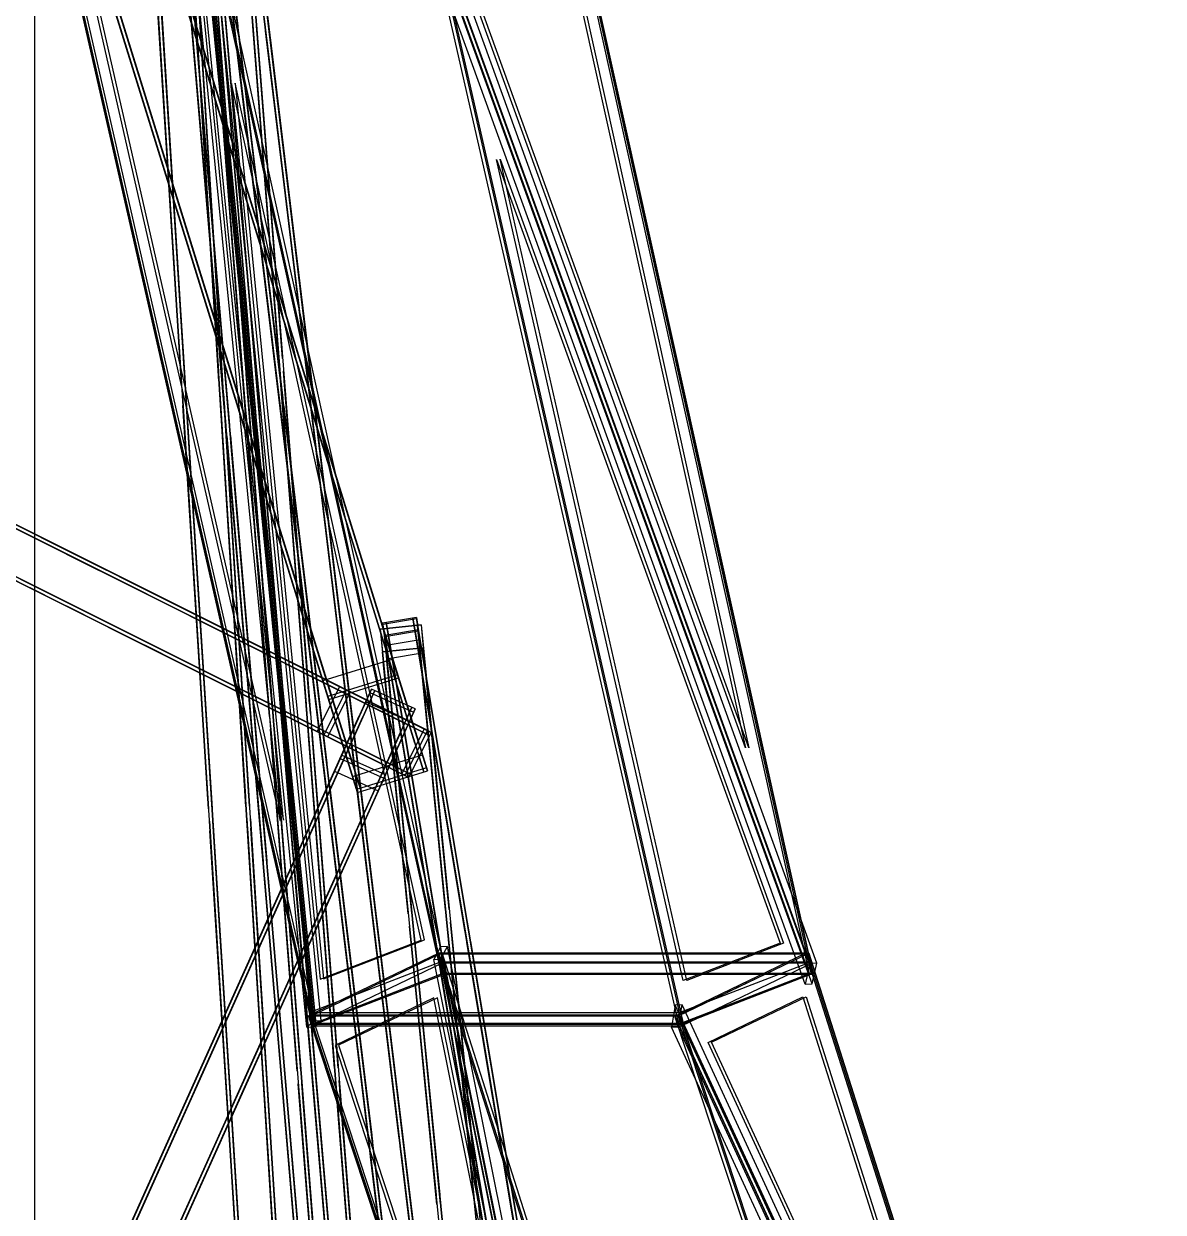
# Model space of a CAD drawing. Header units: millimetres. Extents: x -52000 to 48850, y -48850 to 51750.
# Drawn here: x 24851 to 29839, y -15294 to -10094 of the extents above; entities that cross this region are included whole.
import ezdxf

# ---------------------------------------------------------------- set-up
doc = ezdxf.new("R2010")
doc.units = ezdxf.units.MM
doc.layers.add('D-STR-BASE', color=7, linetype='Continuous', lineweight=25)
doc.layers.add('D-STR-STRC', color=7, linetype='Continuous', lineweight=25)

msp = doc.modelspace()

# ---------------------------------------------------------------- linework, layer by layer
at = {"layer": 'D-STR-BASE'}
msp.add_lwpolyline([(-24900, -22900), (24900, -22900), (24900, 22900), (-24900, 22900)], close=True, dxfattribs=at)
at = {"layer": 'D-STR-STRC'}
for points in [[(26602.5, -13366.7), (26472.5, -12947.9), (22375.1, 252.1), (22505.1, -166.7)], [(26617.8, -13362), (26487.8, -12943.2), (22390.4, 256.8), (22520.4, -162)], [(26312.2, -13456.8), (26182.2, -13038), (22084.8, 162), (22214.7, -256.8)], [(26327.5, -13452.1), (26197.5, -13033.3), (22100, 166.7), (22230, -252.1)], [(27041.5, -27131.1), (27039.9, -27112.5), (25085.2, -4241.5), (25086.8, -4260.1)], [(25086.9, -4249.1), (25086.9, -4249.1), (26505, -26583.5), (26505, -26583.5)], [(27057.4, -27129.7), (27055.8, -27111.1), (25101.1, -4240.2), (25102.7, -4258.8)], [(27175, -27119.7), (27173.4, -27101.1), (25218.7, -4230.1), (25220.3, -4248.7)], [(25234.6, -4239.8), (25234.6, -4239.8), (26652.7, -26574.2), (26652.7, -26574.2)], [(27190.9, -27118.3), (27189.3, -27099.7), (25234.7, -4228.7), (25236.3, -4247.4)], [(28070.4, -28020.5), (28066.1, -27984.6), (25709.1, -8463.9), (25713.4, -8499.8)], [(28086.3, -28018.6), (28081.9, -27982.7), (25725, -8461.9), (25729.3, -8497.9)], [(27937.4, -28036.6), (27933, -28000.7), (25576.1, -8479.9), (25580.4, -8515.8)], [(25578.9, -8494.7), (25578.9, -8494.7), (27041.6, -27121.2), (27041.6, -27121.2)], [(27953.2, -28034.7), (27948.9, -27998.8), (25591.9, -8478), (25596.3, -8513.9)], [(25726.5, -8483.1), (25726.5, -8483.1), (27189.2, -27109.6), (27189.2, -27109.6)], [(25772.5, -10106.7), (25769.8, -10084.3), (25592.5, -8615.8)], [(25788.4, -10104.8), (25785.7, -10082.4), (25608.4, -8613.9)], [(26113.9, -14470.8), (25613.3, -9408), (25012.7, -9628.9)], [(26129.2, -14470.2), (25628.7, -9407.5), (25028, -9628.3)], [(26113.9, -14470.8), (26684.8, -14249.9), (25613.3, -9408)], [(26129.2, -14470.2), (26700.1, -14249.3), (25628.6, -9407.5)], [(28289.5, -14250.5), (26617.4, -9629.6), (27218, -9408.7)], [(28304.8, -14249.9), (26632.7, -9628.9), (27233.3, -9408)], [(25973.2, -13579.8), (25580, -9603.5), (25108.2, -9777)], [(25988.5, -13579.2), (25595.3, -9602.9), (25123.6, -9776.4)], [(28009.8, -13262.7), (26744.5, -9766.1), (27199, -9599)], [(28025.1, -13262.1), (26759.8, -9765.5), (27214.3, -9598.4)], [(28289.5, -14250.4), (27718.6, -14471.3), (26617.4, -9629.5)], [(28304.8, -14249.9), (27733.9, -14470.8), (26632.7, -9628.9)], [(25895.8, -11090.1), (25576, -10059.7), (25471.4, -9722.7)], [(25896.4, -11091.9), (25791.8, -10755), (25472, -9724.5)], [(25911.1, -11085.3), (25591.3, -10054.9), (25486.7, -9717.9)], [(25911.7, -11087.2), (25807.1, -10750.2), (25487.2, -9719.8)], [(25605.5, -11180.2), (25285.6, -10149.8), (25181, -9812.8)], [(25606.1, -11182.1), (25501.5, -10845.1), (25181.6, -9814.7)], [(25620.8, -11175.5), (25300.9, -10145), (25196.3, -9808.1)], [(25621.4, -11177.3), (25516.8, -10840.3), (25196.9, -9809.9)], [(25427.2, -9861.2), (25427.2, -9861.2), (25539.2, -11625.6)], [(25443.2, -9860.2), (25443.2, -9860.2), (25555.2, -11624.6)], [(25590.9, -9850.8), (25590.9, -9850.8), (25702.9, -11615.2)], [(25606.8, -9849.8), (25606.8, -9849.8), (25718.9, -11614.2)], [(25429.8, -9903.1), (25541.9, -11667.5), (25541.9, -11667.5)], [(25445.8, -9902.1), (25557.8, -11666.5), (25557.8, -11666.5)], [(25593.5, -9892.7), (25705.5, -11657.1), (25705.5, -11657.1)], [(25609.5, -9891.7), (25721.5, -11656.1), (25721.5, -11656.1)], [(25866.5, -11809.7), (25711.1, -9991.3), (25710.1, -9979.7)], [(25882.5, -11808.4), (25727, -9990), (25726.1, -9978.4)], [(25733, -11821.1), (25577.6, -10002.7), (25576.6, -9991.1)], [(25735.6, -11851.9), (25734.6, -11840.3), (25579.2, -10021.9)], [(25748.9, -11819.8), (25593.5, -10001.4), (25592.5, -9989.8)], [(25751.6, -11850.6), (25750.6, -11838.9), (25595.2, -10020.5)], [(25869.1, -11840.5), (25868.2, -11828.9), (25712.7, -10010.5)], [(25885.1, -11839.1), (25884.1, -11827.5), (25728.7, -10009.1)], [(25687, -10075.6), (25687, -10075.6), (25801.3, -11531.1)], [(25703, -10074.3), (25703, -10074.3), (25817.3, -11529.8)], [(25850.5, -10062.7), (25850.5, -10062.7), (25964.8, -11518.2)], [(25866.5, -10061.5), (25866.5, -10061.5), (25980.8, -11517)], [(25690.3, -10117.4), (25804.6, -11572.9), (25804.6, -11572.9)], [(25706.2, -10116.2), (25820.5, -11571.7), (25820.5, -11571.7)], [(25981.3, -11703), (25795.4, -10163), (25792.7, -10140.6)], [(25853.8, -10104.6), (25968.1, -11560.1), (25968.1, -11560.1)], [(25869.7, -10103.3), (25984, -11558.8), (25984, -11558.8)], [(26098.5, -11688.8), (25912.5, -10148.8), (25909.8, -10126.4)], [(26114.4, -11686.9), (25928.4, -10146.9), (25925.7, -10124.5)], [(25965.4, -11704.9), (25779.5, -10164.9), (25776.8, -10142.5)], [(25968.9, -11733.5), (25966.2, -11711.1), (25780.3, -10171.1)], [(25984.8, -11731.5), (25982.1, -11709.1), (25796.1, -10169.1)], [(26101.9, -11717.4), (26099.2, -11695), (25913.3, -10155)], [(26117.8, -11715.5), (26115.1, -11693.1), (25929.2, -10153.1)], [(26148.1, -14274.1), (26590.1, -14103.1), (25760.6, -10354.8)], [(26163.4, -14273.5), (26605.4, -14102.6), (25775.9, -10354.2)], [(28162, -14116.5), (27738.2, -14280.4), (26920.9, -10687)], [(28177.3, -14116), (27753.5, -14279.9), (26936.2, -10686.4)], [(26237.3, -12190.1), (25917.4, -11159.7), (25812.8, -10822.7)], [(26237.9, -12191.9), (26133.3, -11855), (25813.4, -10824.5)], [(26252.6, -12185.3), (25932.7, -11154.9), (25828.1, -10817.9)], [(26253.1, -12187.2), (26148.5, -11850.2), (25828.7, -10819.8)], [(25947, -12280.2), (25627.1, -11249.8), (25522.5, -10912.8)], [(25947.5, -12282.1), (25842.9, -11945.1), (25523.1, -10914.7)], [(25962.2, -12275.5), (25642.4, -11245), (25537.8, -10908.1)], [(25962.8, -12277.3), (25858.2, -11940.3), (25538.4, -10909.9)], [(26634.8, -13194.4), (26263.6, -13008.8), (22166.2, -10960.1), (22537.3, -11145.7)], [(26627.6, -13208.7), (26256.5, -13023.1), (22159, -10974.4), (22530.2, -11160)], [(26536.4, -13391.2), (26165.2, -13205.6), (22067.8, -11156.9), (22439, -11342.5)], [(26543.5, -13376.9), (26172.4, -13191.3), (22074.9, -11142.6), (22446.1, -11328.2)], [(25808.9, -11627.8), (25808.9, -11627.8), (25923.2, -13083.3)], [(25824.9, -11626.5), (25824.9, -11626.5), (25939.2, -13082)], [(25972.4, -11614.9), (25972.4, -11614.9), (26086.7, -13070.4)], [(25988.4, -11613.7), (25988.4, -11613.7), (26102.6, -13069.2)], [(25812.2, -11669.6), (25926.5, -13125.1), (25926.5, -13125.1)], [(25828.1, -11668.4), (25942.4, -13123.9), (25942.4, -13123.9)], [(25975.7, -11656.8), (26090, -13112.3), (26090, -13112.3)], [(25991.6, -11655.5), (26105.9, -13111.1), (26105.9, -13111.1)], [(25545.4, -11722.4), (25545.4, -11722.4), (25657.4, -13486.8)], [(25561.3, -11721.4), (25561.3, -11721.4), (25673.4, -13485.8)], [(25709, -11712), (25709, -11712), (25821.1, -13476.4)], [(25725, -11711), (25725, -11711), (25837, -13475.4)], [(25727.7, -11752.9), (25839.7, -13517.3), (25839.7, -13517.3)], [(26310.8, -13313.6), (26124.8, -11773.6), (26122.1, -11751.2)], [(25548, -11764.3), (25660.1, -13528.7), (25660.1, -13528.7)], [(25564, -11763.3), (25676, -13527.7), (25676, -13527.7)], [(25711.7, -11753.9), (25823.7, -13518.3), (25823.7, -13518.3)], [(26161.9, -13331.6), (25975.9, -11791.6), (25973.2, -11769.2)], [(26165.3, -13360.2), (26162.6, -13337.8), (25976.7, -11797.8)], [(26177.7, -13329.7), (25991.8, -11789.7), (25989.1, -11767.3)], [(26181.2, -13358.3), (26178.5, -13335.9), (25992.5, -11795.9)], [(26294.9, -13315.6), (26109, -11775.5), (26106.2, -11753.2)], [(26298.3, -13344.1), (26295.6, -13321.7), (26109.7, -11781.7)], [(26314.2, -13342.2), (26311.5, -13319.8), (26125.6, -11779.8)], [(25895.9, -13727.1), (25740.5, -11908.7), (25739.5, -11897)], [(25911.8, -13725.7), (25756.4, -11907.3), (25755.4, -11895.7)], [(26029.4, -13715.7), (25874, -11897.2), (25873, -11885.6)], [(26045.3, -13714.3), (25889.9, -11895.9), (25888.9, -11884.3)], [(25898.5, -13757.8), (25897.5, -13746.2), (25742.1, -11927.8)], [(25914.5, -13756.5), (25913.5, -13744.9), (25758.1, -11926.5)], [(26032, -13746.4), (26031, -13734.8), (25875.6, -11916.4)], [(26048, -13745.1), (26047, -13733.4), (25891.6, -11915)], [(26563.1, -13239.7), (26258.9, -12259.7), (26154.3, -11922.7)], [(26563.7, -13241.5), (26459.1, -12904.5), (26154.9, -11924.5)], [(26578.4, -13234.9), (26274.2, -12254.9), (26169.6, -11917.9)], [(26578.9, -13236.8), (26474.3, -12899.8), (26170.1, -11919.8)], [(26272.8, -13329.8), (25968.5, -12349.8), (25863.9, -12012.8)], [(26288, -13325), (25983.8, -12345), (25879.2, -12008.1)], [(26288.6, -13326.9), (26184, -12989.9), (25879.8, -12009.9)], [(24865.1, -12327.4), (24553.3, -12171.6), (24287.6, -12038.7)], [(24872.2, -12313.1), (24560.5, -12157.3), (24294.8, -12024.4)], [(26273.3, -13331.6), (26168.7, -12994.7), (25864.5, -12014.7)], [(25181.9, -12485.9), (24916.2, -12353), (24604.5, -12197.1)], [(25189.1, -12471.6), (24923.4, -12338.7), (24611.6, -12182.8)], [(25206.5, -12498.2), (24894.8, -12342.3), (24629.1, -12209.4)], [(25213.7, -12483.9), (24901.9, -12328), (24636.2, -12195.1)], [(25097.9, -12654), (24832.1, -12521.2), (24520.4, -12365.3)], [(25523.4, -12656.6), (25257.7, -12523.7), (24945.9, -12367.9)], [(25530.5, -12642.3), (25264.8, -12509.4), (24953.1, -12353.6)], [(25555.1, -12654.6), (25243.4, -12498.7), (24977.7, -12365.9)], [(25090.7, -12668.3), (24825, -12535.5), (24513.2, -12379.6)], [(25115.3, -12680.6), (24803.6, -12524.8), (24537.8, -12391.9)], [(25122.4, -12666.3), (24810.7, -12510.5), (24545, -12377.6)], [(25548, -12668.9), (25236.2, -12513), (24970.5, -12380.2)], [(25872, -12813), (25606.3, -12680.1), (25294.5, -12524.3)], [(25432.2, -12839.1), (25166.4, -12706.2), (24854.7, -12550.3)], [(25439.3, -12824.8), (25173.6, -12691.9), (24861.9, -12536)], [(25456.7, -12851.4), (25145, -12695.5), (24879.3, -12562.6)], [(25463.9, -12837), (25152.2, -12681.2), (24886.4, -12548.3)], [(25864.8, -12827.3), (25599.1, -12694.5), (25287.4, -12538.6)], [(25889.4, -12839.6), (25577.7, -12683.8), (25312, -12550.9)], [(25896.6, -12825.3), (25584.9, -12669.4), (25319.1, -12536.6)], [(25773.6, -13009.8), (25507.9, -12876.9), (25196.2, -12721.1)], [(25780.8, -12995.5), (25515, -12862.6), (25203.3, -12706.7)], [(25798.2, -13022.1), (25486.5, -12866.2), (25220.7, -12733.4)], [(25805.3, -13007.8), (25493.6, -12851.9), (25227.9, -12719)], [(26206.3, -12998.1), (25940.6, -12865.2), (25628.8, -12709.3)], [(26213.4, -12983.7), (25947.7, -12850.9), (25636, -12695)], [(26230.9, -13010.3), (25919.2, -12854.5), (25653.4, -12721.6)], [(26238, -12996), (25926.3, -12840.2), (25660.6, -12707.3)], [(26590.3, -12724.5), (26411.2, -12742.2), (26411.2, -12742.2), (26590.3, -12724.5)], [(26422.6, -12720.6), (26570.5, -12695.9), (26569.9, -12692), (26421.9, -12716.7)], [(26431.6, -12774.6), (26579.6, -12749.9), (26569.9, -12692), (26421.9, -12716.7)], [(29192.5, -29302.9), (29182.8, -29245), (26421.9, -12716.7), (26431.6, -12774.6)], [(26427.1, -12740.6), (26427.1, -12740.6), (27936, -28016.9), (27936, -28016.9)], [(29208.2, -29300.3), (29198.6, -29242.4), (26437.7, -12714.1), (26447.4, -12772)], [(29324.6, -29280.8), (29315, -29222.9), (26554.1, -12694.7), (26563.8, -12752.6)], [(29340.4, -29278.2), (29330.7, -29220.3), (26569.9, -12692), (26579.6, -12749.9)], [(26574.4, -12726.1), (26574.4, -12726.1), (28083.3, -28002.4), (28083.3, -28002.4)], [(26431.6, -12774.6), (26579.6, -12749.9), (26578.9, -12746.1), (26431, -12770.8)], [(26447.8, -12871.4), (26595.7, -12846.7), (26586, -12788.7), (26438.1, -12813.5)], [(26600.1, -12824), (26421, -12841.7), (26421, -12841.7), (26600.1, -12824)], [(26421, -12841.7), (26421, -12841.7), (26530.1, -13946)], [(26436.9, -12840.1), (26436.9, -12840.1), (26546, -13944.5)], [(26650.6, -14085.8), (26446.5, -12863.7), (26440.4, -12827.6)], [(26666.4, -14083.1), (26462.3, -12861), (26456.2, -12824.9)], [(26782.8, -14063.7), (26578.6, -12841.6), (26572.6, -12805.5)], [(26787.1, -14089.2), (26781, -14053.1), (26576.9, -12831)], [(26584.2, -12825.6), (26584.2, -12825.6), (26693.3, -13929.9)], [(26798.6, -14061), (26594.4, -12838.9), (26588.4, -12802.8)], [(26802.8, -14086.6), (26796.8, -14050.5), (26592.7, -12828.4)], [(26600.1, -12824), (26600.1, -12824), (26709.2, -13928.3)], [(26115.1, -13180.5), (25849.3, -13047.7), (25537.6, -12891.8)], [(26122.2, -13166.2), (25856.5, -13033.3), (25544.8, -12877.5)], [(26146.8, -13178.5), (25835.1, -13022.6), (25569.3, -12889.8)], [(26526.2, -13158), (26260.5, -13025.1), (25970.3, -12880.1)], [(26533.4, -13143.7), (26267.6, -13010.8), (25977.4, -12865.7)], [(26550.8, -13170.3), (26260.6, -13025.2), (25994.9, -12892.3)], [(26557.9, -13156), (26267.8, -13010.9), (26002, -12878)], [(26290.6, -13387.3), (26596.2, -13292.4), (26466.2, -12873.6), (26160.6, -12968.5)], [(26425.1, -12883.5), (26534.2, -13987.8), (26534.2, -13987.8)], [(26441.1, -12881.9), (26550.1, -13986.3), (26550.1, -13986.3)], [(26654.9, -14111.3), (26648.9, -14075.2), (26444.7, -12853.1)], [(26670.7, -14108.7), (26664.6, -14072.6), (26460.5, -12850.5)], [(26588.3, -12867.4), (26697.4, -13971.7), (26697.4, -13971.7)], [(26604.3, -12865.8), (26713.4, -13970.1), (26713.4, -13970.1)], [(26139.6, -13192.8), (25827.9, -13036.9), (25562.2, -12904.1)], [(26186.3, -13051.1), (26491.9, -12956.3), (26487.8, -12943.2), (26182.2, -13038)], [(26312.2, -13456.8), (26617.8, -13362), (26487.8, -12943.2), (26182.2, -13038)], [(26506.7, -13376.3), (26605.1, -13179.5), (26233.9, -12994), (26135.5, -13190.7)], [(26372.6, -13005), (26235.9, -13308.8), (22138.4, -22411.3), (22275.2, -22107.6)], [(26387.2, -13011.6), (26250.5, -13315.4), (22153, -22417.9), (22289.8, -22114.1)], [(26442.1, -13326.2), (26176.4, -13193.3), (25886.2, -13048.2)], [(26182.1, -13214), (26280.5, -13017.3), (26263.6, -13008.8), (26165.2, -13205.6)], [(26536.4, -13391.2), (26634.8, -13194.4), (26263.6, -13008.8), (26165.2, -13205.6)], [(26564.1, -13091.2), (26372.6, -13005), (26235.9, -13308.8), (26427.4, -13395)], [(26564.1, -13091.2), (26372.6, -13005), (26366.1, -13019.5), (26557.6, -13105.7)], [(26549.5, -13084.6), (26412.8, -13388.4), (22315.3, -22491), (22452.1, -22187.2)], [(26564.1, -13091.2), (26427.4, -13395), (22329.9, -22497.5), (22466.7, -22193.8)], [(26435, -13340.5), (26169.2, -13207.6), (25879.1, -13062.5)], [(26459.5, -13352.8), (26169.4, -13207.7), (25903.6, -13074.8)], [(26466.7, -13338.4), (26176.5, -13193.4), (25910.8, -13060.5)], [(26539.1, -13146.8), (26347.6, -13060.6), (26210.9, -13364.3), (26402.4, -13450.5)], [(26319.9, -13122), (26223.9, -13335.4), (25925.6, -13998.1)], [(26323.4, -13114.5), (26025, -13777.2), (25929, -13990.6)], [(26334.5, -13128.6), (26238.5, -13342), (25940.2, -14004.7)], [(26337.9, -13121), (26039.6, -13783.8), (25943.6, -13997.1)], [(25930.8, -13180), (25930.8, -13180), (26045.1, -14635.5)], [(25946.7, -13178.7), (25946.7, -13178.7), (26061, -14634.2)], [(26094.3, -13167.1), (26094.3, -13167.1), (26208.6, -14622.6)], [(26097.6, -13209), (26211.9, -14664.5), (26211.9, -14664.5)], [(26496.9, -13201.7), (26400.8, -13415), (26102.5, -14077.8)], [(26500.3, -13194.1), (26201.9, -13856.9), (26105.9, -14070.2)], [(26110.2, -13165.9), (26110.2, -13165.9), (26224.5, -14621.4)], [(26113.5, -13207.8), (26227.8, -14663.3), (26227.8, -14663.3)], [(26511.4, -13208.2), (26415.4, -13421.6), (26117.1, -14084.3)], [(26514.8, -13200.7), (26216.5, -13863.4), (26120.5, -14076.8)], [(26536.4, -13391.2), (26634.8, -13194.4), (26617.9, -13186), (26519.5, -13382.7)], [(25934.1, -13221.8), (26048.4, -14677.4), (26048.4, -14677.4)], [(25950, -13220.6), (26064.3, -14676.1), (26064.3, -14676.1)], [(26433.9, -13380.5), (26242.4, -13294.3), (26235.9, -13308.8), (26427.4, -13395)], [(26312.2, -13456.8), (26617.8, -13362), (26613.7, -13348.9), (26308.1, -13443.7)], [(26358.3, -14958.3), (26172.3, -13418.3), (26169.6, -13396)], [(26374.2, -14956.4), (26188.2, -13416.4), (26185.5, -13394)], [(26491.3, -14942.3), (26305.4, -13402.3), (26302.7, -13379.9)], [(26494.8, -14970.9), (26492.1, -14948.5), (26306.1, -13408.5)], [(26507.2, -14940.4), (26321.3, -13400.4), (26318.5, -13378)], [(26510.6, -14968.9), (26507.9, -14946.5), (26322, -13406.5)], [(26361.7, -14986.9), (26359, -14964.5), (26173.1, -13424.5)], [(26377.6, -14985), (26374.9, -14962.6), (26189, -13422.6)], [(25843.2, -13572.2), (25843.2, -13572.2), (25955.2, -15336.6)], [(25663.5, -13583.6), (25663.5, -13583.6), (25775.6, -15348)], [(25679.5, -13582.6), (25679.5, -13582.6), (25791.5, -15347)], [(25682.2, -13624.5), (25794.2, -15388.9), (25794.2, -15388.9)], [(25827.2, -13573.2), (25827.2, -13573.2), (25939.2, -15337.6)], [(25829.9, -13615.1), (25941.9, -15379.5), (25941.9, -15379.5)], [(25845.8, -13614.1), (25957.9, -15378.5), (25957.9, -15378.5)], [(25666.2, -13625.5), (25778.2, -15389.9), (25778.2, -15389.9)], [(26000, -13832.8), (25683.6, -14535.8), (25587.5, -14749.1)], [(26058.8, -15633), (25903.4, -13814.6), (25902.4, -13803)], [(26074.7, -15631.6), (25919.3, -13813.2), (25918.3, -13801.6)], [(26077.3, -15662.4), (26076.4, -15650.8), (25920.9, -13832.4)], [(26192.3, -15621.6), (26036.9, -13803.2), (26035.9, -13791.6)], [(26194.9, -15652.3), (26193.9, -15640.7), (26038.5, -13822.3)], [(26208.2, -15620.2), (26052.8, -13801.8), (26051.8, -13790.2)], [(26210.9, -15651), (26209.9, -15639.4), (26054.5, -13821)], [(25996.6, -13840.3), (25900.6, -14053.7), (25584.1, -14756.7)], [(26011.2, -13846.9), (25915.2, -14060.2), (25598.7, -14763.3)], [(26014.6, -13839.3), (25698.2, -14542.3), (25602.1, -14755.7)], [(26061.4, -15663.7), (26060.4, -15652.1), (25905, -13833.7)], [(26173.5, -13919.9), (26077.5, -14133.3), (25761, -14836.3)], [(26176.9, -13912.4), (25860.5, -14615.4), (25764.4, -14828.8)], [(26188.1, -13926.5), (26092.1, -14139.9), (25775.6, -14842.9)], [(26191.5, -13919), (25875.1, -14622), (25779, -14835.3)], [(26555.6, -14041), (26555.6, -14041), (26671.8, -15217.5)], [(26702.8, -14026.5), (26702.8, -14026.5), (26819, -15202.9)], [(26718.8, -14024.9), (26718.8, -14024.9), (26835, -15201.4)], [(26539.6, -14042.6), (26539.6, -14042.6), (26655.8, -15219.1)], [(26543.8, -14084.4), (26660, -15260.9), (26660, -15260.9)], [(26559.7, -14082.8), (26675.9, -15259.3), (26675.9, -15259.3)], [(26707, -14068.2), (26823.2, -15244.7), (26823.2, -15244.7)], [(26722.9, -14066.7), (26839.1, -15243.2), (26839.1, -15243.2)], [(26676, -14186.2), (26705.4, -14131.6), (26674.9, -14133.2), (26645.5, -14187.7)], [(26880.7, -15463.1), (26664.8, -14170.9), (26658.8, -14134.8)], [(26896.5, -15460.5), (26680.6, -14168.2), (26674.6, -14132.1)], [(27012.9, -15441), (26797, -14148.8), (26791, -14112.7)], [(27017.1, -15466.6), (27011.1, -15430.5), (26795.2, -14138.3)], [(27028.6, -15438.4), (26812.8, -14146.2), (26806.8, -14110.1)], [(27032.9, -15464), (27026.9, -15427.9), (26811, -14135.6)], [(27693.4, -19268.7), (26667.8, -14160.1), (26096.9, -14434.9)], [(28287.1, -14160.2), (26668.3, -14160.2), (26097.6, -14434.8), (27716.4, -14434.8)], [(27708.7, -19267.9), (26683.1, -14159.3), (26112.1, -14434.1)], [(26662, -14162.9), (28282, -14162.9), (28287.8, -14160.1), (26667.8, -14160.1)], [(26885, -15488.7), (26878.9, -15452.6), (26663.1, -14160.3)], [(27693.4, -19268.7), (28203.1, -18993.8), (26667.8, -14160.1)], [(26900.7, -15486), (26894.7, -15449.9), (26678.9, -14157.7)], [(27708.7, -19267.9), (28218.4, -18993), (26683.1, -14159.3)], [(29807.9, -18994.6), (27701.6, -14435.7), (28272.6, -14160.9)], [(29823.1, -18993.8), (27716.9, -14434.9), (28287.8, -14160.1)], [(28293, -14199.8), (26674.2, -14199.9), (26103.2, -14420.6), (27722, -14420.5)], [(28301.1, -14204.2), (26682.3, -14204.3), (26112.2, -14478.9), (27730.9, -14478.9)], [(28291.8, -14205.8), (28272, -14295.7), (28302.6, -14294.5), (28322.4, -14204.6)], [(28304.1, -14250), (26685.3, -14250), (26114.6, -14470.7), (27733.4, -14470.7)], [(26679.1, -14252.1), (28299.1, -14252.1), (28304.8, -14249.9), (26684.8, -14249.9)], [(29373.4, -17855.1), (27847, -14551.4), (28260.8, -14352.2)], [(29388.6, -17854.3), (27862.3, -14550.6), (28276.1, -14351.4)], [(27424.2, -18229.1), (26646.6, -14356), (26213.7, -14564.4)], [(27439.4, -18228.3), (26661.9, -14355.2), (26229, -14563.6)], [(27702.2, -14387.6), (27685.8, -14484.7), (27716.2, -14483.1), (27732.7, -14386)], [(26120.4, -14482.8), (26153.3, -14456.9), (26122.7, -14458.1), (26089.8, -14484)], [(27722.7, -14432.1), (26102.7, -14432.1), (26096.9, -14434.9), (27716.9, -14434.9)], [(29807.9, -18994.6), (29298.2, -19269.5), (27701.6, -14435.7)], [(29823.1, -18993.8), (29313.4, -19268.7), (27716.9, -14434.9)], [(27739.6, -14468.5), (26119.6, -14468.5), (26113.9, -14470.8), (27733.9, -14470.8)], [(25655.2, -14598.9), (25559.1, -14812.2), (25242.7, -15515.2)], [(25658.6, -14591.3), (25342.1, -15294.3), (25246.1, -15507.7)], [(25669.8, -14605.4), (25573.7, -14818.8), (25257.3, -15521.8)], [(25673.2, -14597.9), (25356.7, -15300.9), (25260.7, -15514.2)], [(25832.1, -14678.5), (25736, -14891.9), (25419.6, -15594.9)], [(25835.5, -14670.9), (25519, -15373.9), (25423, -15587.3)], [(25846.7, -14685.1), (25750.6, -14898.4), (25434.2, -15601.4)], [(25850.1, -14677.5), (25533.6, -15380.5), (25437.6, -15593.9)], [(26052.7, -14732.2), (26052.7, -14732.2), (26167, -16187.7)], [(26068.6, -14730.9), (26068.6, -14730.9), (26182.9, -16186.4)], [(26216.2, -14719.3), (26216.2, -14719.3), (26330.5, -16174.9)], [(26219.5, -14761.2), (26333.8, -16216.7), (26333.8, -16216.7)], [(26232.1, -14718.1), (26232.1, -14718.1), (26346.4, -16173.6)], [(26235.4, -14760), (26349.7, -16215.5), (26349.7, -16215.5)], [(26056, -14774.1), (26170.3, -16229.6), (26170.3, -16229.6)], [(26071.9, -14772.8), (26186.2, -16228.3), (26186.2, -16228.3)], [(26554.7, -16585.1), (26368.7, -15045.1), (26366, -15022.7)], [(26570.6, -16583.2), (26384.6, -15043.2), (26381.9, -15020.8)], [(26687.7, -16569), (26501.8, -15029), (26499.1, -15006.6)], [(26703.6, -16567.1), (26517.7, -15027.1), (26515, -15004.7)], [(26558.1, -16613.6), (26555.4, -16591.3), (26369.5, -15051.3)], [(26574, -16611.7), (26571.3, -16589.3), (26385.4, -15049.3)], [(26691.2, -16597.6), (26688.5, -16575.2), (26502.5, -15035.2)], [(26707.1, -16595.7), (26704.4, -16573.3), (26518.4, -15033.3)]]:
    msp.add_lwpolyline(points, close=True, dxfattribs=at)
for points in [[(26487.8, -12943.2), (22390.4, 256.8)], [(26491.9, -12956.3), (22394.4, 243.7)], [(26182.2, -13038), (22084.8, 162)], [(26186.3, -13051.1), (22088.8, 148.9)], [(26613.7, -13348.9), (22516.3, -148.9)], [(26617.8, -13362), (22520.4, -162)], [(26308.1, -13443.7), (22210.7, -243.7)], [(26312.2, -13456.8), (22214.7, -256.8)], [(25070.9, -4250.1), (26489, -26584.6)], [(27039.9, -27112.5), (25085.2, -4241.5)], [(27040, -27113.7), (25085.3, -4242.8)], [(27041.4, -27129.9), (25086.7, -4258.9)], [(27041.5, -27131.1), (25086.8, -4260.1)], [(27189.3, -27099.7), (25234.7, -4228.7)], [(27189.4, -27100.9), (25234.8, -4230)], [(27190.8, -27117.1), (25236.1, -4246.1)], [(27190.9, -27118.3), (25236.3, -4247.4)], [(25250.5, -4238.7), (26668.7, -26573.1)], [(28081.9, -27982.7), (25725, -8461.9)], [(28082.2, -27985.1), (25725.3, -8464.3)], [(25563, -8495.9), (27025.7, -27122.4)], [(27933, -28000.7), (25576.1, -8479.9)], [(27933.3, -28003.1), (25576.4, -8482.3)], [(27937.1, -28034.2), (25580.1, -8513.4)], [(27937.4, -28036.6), (25580.4, -8515.8)], [(28086, -28016.2), (25729, -8495.5)], [(28086.3, -28018.6), (25729.3, -8497.9)], [(25742.4, -8481.8), (27205.1, -27108.4)], [(26679.1, -14252.1), (25607.7, -9410.1)], [(26684.8, -14249.9), (25613.3, -9408)], [(26122.7, -14458.1), (25622.1, -9395.4)], [(26153.3, -14456.9), (25652.7, -9394.2)], [(28299.1, -14252.1), (27227.7, -9410.1)], [(28304.8, -14249.9), (27233.3, -9408)], [(26089.8, -14484), (25589.2, -9421.3)], [(26120.4, -14482.8), (25619.9, -9420.1)], [(28291.8, -14205.8), (26619.6, -9584.8)], [(28322.4, -14204.6), (26650.2, -9583.7)], [(26113.9, -14470.8), (25012.7, -9628.9)], [(26119.6, -14468.5), (25018.3, -9626.9)], [(27733.9, -14470.8), (26632.7, -9628.9)], [(27739.6, -14468.5), (26638.3, -9626.9)], [(28272, -14295.7), (26599.8, -9674.8)], [(28302.6, -14294.5), (26630.5, -9673.6)], [(26263.6, -13008.8), (22166.2, -10960.1)], [(26280.5, -13017.3), (22183, -10968.5)], [(26165.2, -13205.6), (22067.8, -11156.9)], [(26182.1, -13214), (22084.7, -11165.3)], [(26617.9, -13186), (22520.5, -11137.3)], [(26634.8, -13194.4), (22537.3, -11145.7)], [(26519.5, -13382.7), (22422.1, -11334)], [(26536.4, -13391.2), (22439, -11342.5)], [(29182.8, -29245), (26421.9, -12716.7)], [(26438.1, -12813.5), (26421.9, -12716.7)], [(29183.4, -29248.9), (26422.6, -12720.6)], [(29330.7, -29220.3), (26569.9, -12692)], [(26586, -12788.7), (26569.9, -12692)], [(29331.4, -29224.1), (26570.5, -12695.9)], [(26590.3, -12724.5), (28099.2, -28000.8)], [(26590.3, -12724.5), (26600.1, -12824)], [(26411.2, -12742.2), (27920.1, -28018.5)], [(26411.2, -12742.2), (26421, -12841.7)], [(29191.8, -29299), (26431, -12770.8)], [(29192.5, -29302.9), (26431.6, -12774.6)], [(26447.8, -12871.4), (26431.6, -12774.6)], [(29339.8, -29274.3), (26578.9, -12746.1)], [(29340.4, -29278.2), (26579.6, -12749.9)], [(26595.7, -12846.7), (26579.6, -12749.9)], [(26487.8, -12943.2), (26466.2, -12873.6)], [(26182.2, -13038), (26160.6, -12968.5)], [(26263.6, -13008.8), (26233.9, -12994)], [(26366.1, -13019.5), (22268.7, -22122)], [(26372.6, -13005), (22275.2, -22107.6)], [(26372.6, -13005), (26347.6, -13060.6)], [(26564.1, -13091.2), (22466.7, -22193.8)], [(26564.1, -13091.2), (26539.1, -13146.8)], [(26557.6, -13105.7), (22460.2, -22208.2)], [(26165.2, -13205.6), (26135.5, -13190.7)], [(26634.8, -13194.4), (26605.1, -13179.5)], [(26235.9, -13308.8), (22138.4, -22411.3)], [(26242.4, -13294.3), (22145, -22396.9)], [(26235.9, -13308.8), (26210.9, -13364.3)], [(26617.8, -13362), (26596.2, -13292.4)], [(26427.4, -13395), (22329.9, -22497.5)], [(26433.9, -13380.5), (22336.5, -22483.1)], [(26312.2, -13456.8), (26290.6, -13387.3)], [(26427.4, -13395), (26402.4, -13450.5)], [(26536.4, -13391.2), (26506.7, -13376.3)], [(27700.5, -19241.8), (26674.9, -14133.2)], [(27731, -19240.2), (26705.4, -14131.6)], [(27671.1, -19296.4), (26645.5, -14187.7)], [(28197.4, -18996.9), (26662, -14162.9)], [(28203.1, -18993.8), (26667.8, -14160.1)], [(26682.3, -14204.3), (26668.3, -14160.2)], [(27701.6, -19294.8), (26676, -14186.2)], [(29817.4, -18996.9), (28282, -14162.9)], [(28301.1, -14204.2), (28287.1, -14160.2)], [(29823.1, -18993.8), (28287.8, -14160.1)], [(26685.3, -14250), (26674.2, -14199.9)], [(28304.1, -14250), (28293, -14199.8)], [(29808.5, -18946.4), (27702.2, -14387.6)], [(29839, -18944.9), (27732.7, -14386)], [(27693.4, -19268.7), (26096.9, -14434.9)], [(26112.2, -14478.9), (26097.6, -14434.8)], [(27699.2, -19265.6), (26102.7, -14432.1)], [(26114.6, -14470.7), (26103.2, -14420.6)], [(27730.9, -14478.9), (27716.4, -14434.8)], [(29313.4, -19268.7), (27716.9, -14434.9)], [(27733.4, -14470.7), (27722, -14420.5)], [(29319.2, -19265.6), (27722.7, -14432.1)], [(29792, -19043.6), (27685.8, -14484.7)], [(29822.5, -19042), (27716.2, -14483.1)]]:
    msp.add_lwpolyline(points, dxfattribs=at)

doc.saveas('drawing.dxf')
